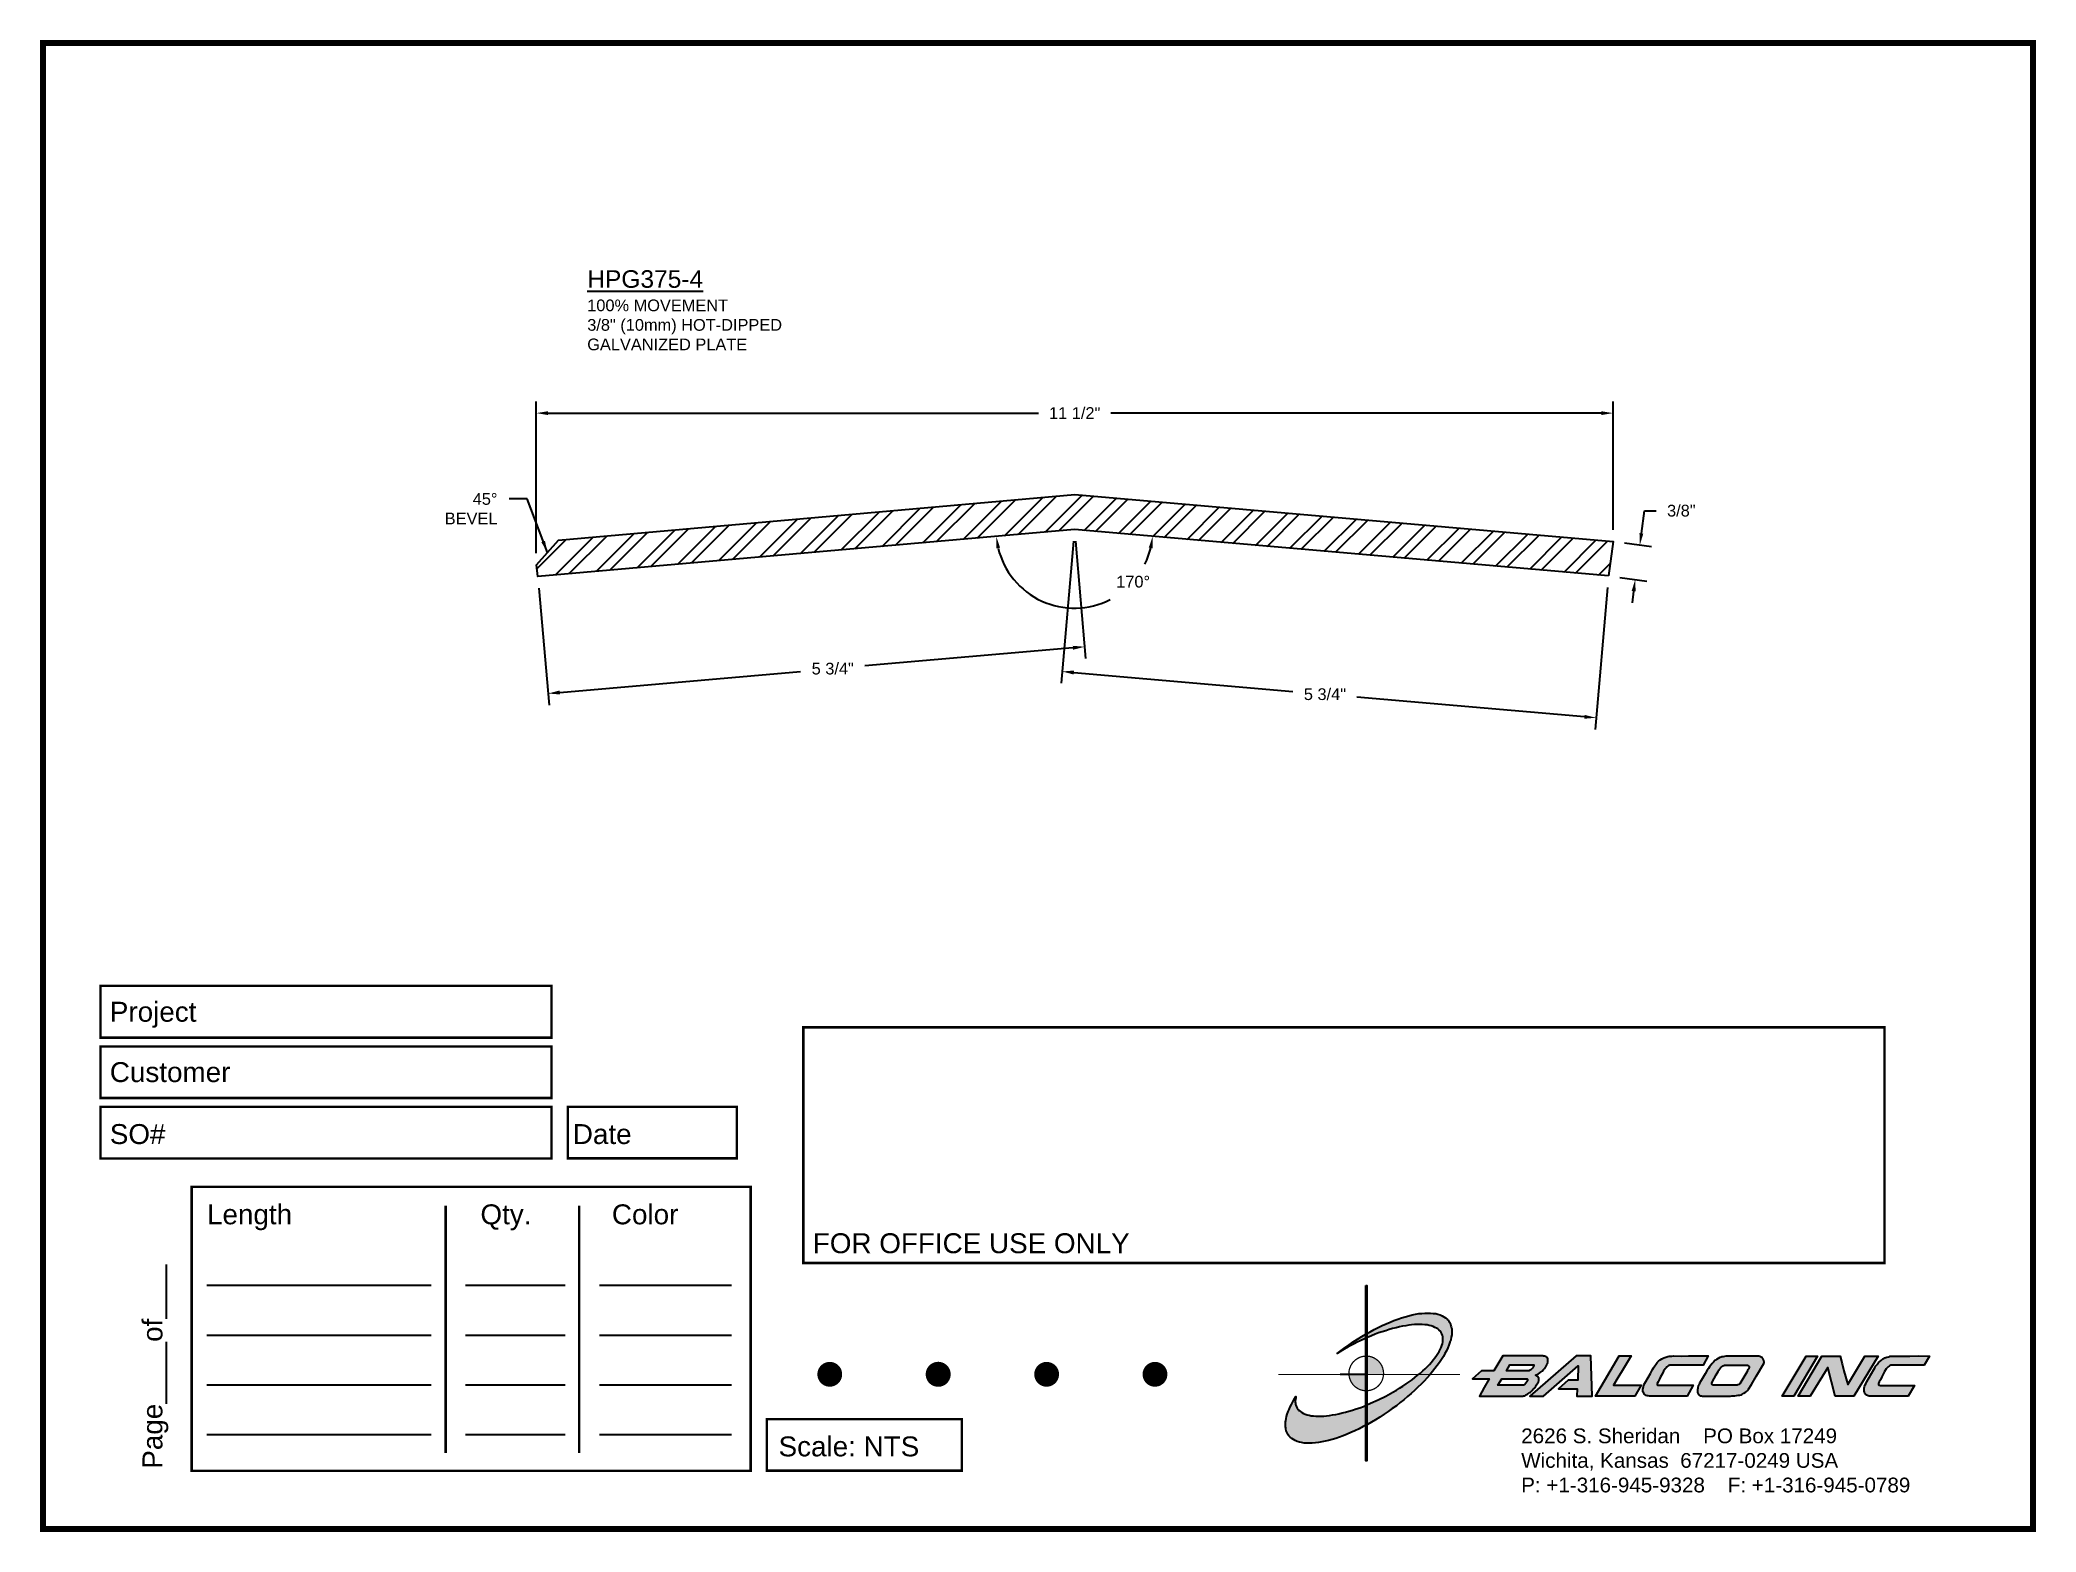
# Paper-space layout 'Breakout' of a CAD drawing. Extents: x 0 to 10, y 0 to 7.5.
# The model-space entities are those that its viewports show. They can reach past a viewport. Long polylines and large blocks are cut down to what shows.
import ezdxf

# ---------------------------------------------------------------- set-up
doc = ezdxf.new("R2010")
doc.units = 0
doc.header["$MEASUREMENT"] = 0
doc.layers.get('0').update_dxf_attribs({"linetype": 'CONTINUOUS'})
doc.layers.get('DEFPOINTS').update_dxf_attribs({"linetype": 'CONTINUOUS'})
for name, color, linetype in [('BORDER', 7, 'CONTINUOUS'), ('DIMENSIONS', 3, 'CONTINUOUS'), ('METALS', 7, 'CONTINUOUS'), ('TEXT', 2, 'CONTINUOUS')]:
    doc.layers.add(name, color=color, linetype=linetype)
doc.styles.add('ARIAL', font='ARIAL.TTF')
doc.dimstyles.new('ARIAL', dxfattribs={"dimtxt": 0.125, "dimasz": 0.125, "dimexe": 0.125, "dimexo": 0.125, "dimgap": 0.125, "dimtad": 0, "dimtih": 1, "dimtoh": 1, "dimdec": 4, "dimzin": 0, "dimtxsty": 'ARIAL', "dimcen": 0.09, "dimazin": 3, "dimtfac": 1, "dimtdec": 4, "dimtofl": 0, "dimtmove": 0, "dimatfit": 3, "dimtolj": 1, "dimtzin": 0})

# ---------------------------------------------------------------- blocks, each defined once
blk = doc.blocks.new('CADLOGO')
h = blk.add_hatch(color=256)
h.paths.add_polyline_path([(0.918, 1.81), (0.909, 1.81), (0.909, 1.322), (0.918, 1.327)])
h.paths.add_polyline_path([(0.918, 1.285), (0.909, 1.281), (0.909, 1.1), (0.918, 1.1)])
h.paths.add_polyline_path([(0.918, 0.917), (0.909, 0.917), (0.909, 0.762), (0.909, 0.753), (0.91, 0.753), (0.918, 0.753)])
h.paths.add_polyline_path([(0.918, 1.091), (0.918, 1.1), (0.91, 1.1), (0.909, 1.1), (0.909, 0.917), (0.918, 0.917), (0.918, 0.919), (0.915, 0.919)])
h.paths.add_polyline_path([(0.918, 0.412), (0.909, 0.407), (0.909, 0.049), (0.918, 0.049)])
h.paths.add_polyline_path([(0.918, 0.753), (0.909, 0.753), (0.909, 0.606), (0.918, 0.609)])
h.paths.add_polyline_path([(0.918, 0.609), (0.909, 0.606), (0.909, 0.407), (0.918, 0.412)])
h.paths.add_polyline_path([(0.918, 1.327), (0.909, 1.322), (0.909, 1.281), (0.918, 1.285)])
h = blk.add_hatch(color=175)
h.paths.add_polyline_path([(0.574, 0.51), (0.543, 0.506), (0.514, 0.502), (0.487, 0.499), (0.459, 0.499), (0.432, 0.497), (0.406, 0.499), (0.382, 0.5), (0.36, 0.502), (0.338, 0.508), (0.318, 0.511), (0.298, 0.519), (0.282, 0.526), (0.265, 0.533), (0.252, 0.543), (0.24, 0.553), (0.234, 0.559), (0.229, 0.564), (0.22, 0.577), (0.212, 0.592), (0.205, 0.607), (0.203, 0.616), (0.201, 0.627), (0.199, 0.643), (0.201, 0.66), (0.201, 0.671), (0.205, 0.682), (0.207, 0.694), (0.19, 0.667), (0.176, 0.641), (0.161, 0.616), (0.148, 0.59), (0.137, 0.566), (0.128, 0.543), (0.119, 0.519), (0.113, 0.495), (0.108, 0.473), (0.104, 0.451), (0.103, 0.44), (0.103, 0.429), (0.101, 0.409), (0.103, 0.391), (0.104, 0.38), (0.106, 0.371), (0.11, 0.352), (0.115, 0.336), (0.124, 0.318), (0.13, 0.31), (0.135, 0.301), (0.143, 0.294), (0.15, 0.286), (0.165, 0.274), (0.181, 0.263), (0.199, 0.254), (0.22, 0.244), (0.242, 0.237), (0.263, 0.232), (0.289, 0.228), (0.315, 0.226), (0.342, 0.226), (0.371, 0.226), (0.402, 0.23), (0.434, 0.233), (0.467, 0.239), (0.499, 0.246), (0.534, 0.254), (0.571, 0.263), (0.606, 0.275), (0.644, 0.286), (0.682, 0.301), (0.721, 0.318), (0.759, 0.334), (0.799, 0.352), (0.841, 0.371), (0.882, 0.393), (0.909, 0.407), (0.909, 0.606), (0.884, 0.596), (0.847, 0.583), (0.81, 0.57), (0.774, 0.559), (0.739, 0.548), (0.704, 0.537), (0.671, 0.53), (0.638, 0.522), (0.606, 0.515)])
h.paths.add_polyline_path([(1.18, 0.738), (1.109, 0.698), (1.034, 0.661), (0.957, 0.627), (0.918, 0.609), (0.918, 0.412), (0.924, 0.414), (0.964, 0.438), (1.006, 0.462), (1.05, 0.489), (1.092, 0.517), (1.134, 0.544), (1.174, 0.574), (1.215, 0.603), (1.253, 0.634), (1.291, 0.663), (1.328, 0.694), (1.365, 0.725), (1.399, 0.757), (1.432, 0.788), (1.463, 0.819), (1.494, 0.85), (1.524, 0.883), (1.554, 0.917), (1.44, 0.917), (1.429, 0.908), (1.401, 0.886), (1.374, 0.864), (1.343, 0.842), (1.312, 0.822), (1.28, 0.8), (1.248, 0.778), (1.215, 0.758)])
h.paths.add_polyline_path([(1.769, 1.382), (1.767, 1.393), (1.763, 1.404), (1.758, 1.422), (1.749, 1.441), (1.743, 1.45), (1.738, 1.457), (1.73, 1.464), (1.725, 1.472), (1.709, 1.485), (1.692, 1.496), (1.674, 1.506), (1.654, 1.514), (1.632, 1.521), (1.61, 1.527), (1.584, 1.53), (1.559, 1.532), (1.531, 1.532), (1.502, 1.532), (1.471, 1.53), (1.44, 1.527), (1.407, 1.521), (1.374, 1.514), (1.339, 1.505), (1.304, 1.496), (1.268, 1.485), (1.229, 1.472), (1.191, 1.457), (1.152, 1.442), (1.114, 1.426), (1.074, 1.408), (1.034, 1.388), (0.991, 1.367), (0.951, 1.346), (0.918, 1.327), (0.918, 1.285), (0.926, 1.289), (0.964, 1.305), (1.001, 1.32), (1.037, 1.333), (1.074, 1.346), (1.109, 1.356), (1.143, 1.367), (1.178, 1.378), (1.213, 1.386), (1.246, 1.393), (1.277, 1.4), (1.31, 1.406), (1.339, 1.41), (1.368, 1.413), (1.398, 1.417), (1.425, 1.417), (1.452, 1.419), (1.476, 1.417), (1.502, 1.415), (1.524, 1.413), (1.546, 1.408), (1.566, 1.404), (1.584, 1.397), (1.602, 1.389), (1.617, 1.382), (1.632, 1.373), (1.644, 1.362), (1.65, 1.356), (1.655, 1.351), (1.665, 1.338), (1.672, 1.325), (1.677, 1.309), (1.681, 1.294), (1.683, 1.278), (1.683, 1.261), (1.683, 1.252), (1.681, 1.243), (1.677, 1.225), (1.672, 1.207), (1.665, 1.186), (1.655, 1.166), (1.644, 1.146), (1.632, 1.126), (1.619, 1.106), (1.602, 1.084), (1.586, 1.062), (1.568, 1.04), (1.548, 1.018), (1.527, 0.996), (1.504, 0.974), (1.48, 0.952), (1.456, 0.93), (1.44, 0.917), (1.554, 0.917), (1.579, 0.945), (1.602, 0.976), (1.626, 1.007), (1.648, 1.038), (1.668, 1.067), (1.687, 1.097), (1.703, 1.128), (1.719, 1.155), (1.732, 1.185), (1.743, 1.212), (1.752, 1.239), (1.758, 1.252), (1.762, 1.265), (1.767, 1.291), (1.771, 1.314), (1.771, 1.327), (1.773, 1.338), (1.771, 1.362), (1.771, 1.373)])
h.paths.add_polyline_path([(0.867, 1.296), (0.825, 1.271), (0.781, 1.243), (0.741, 1.214), (0.701, 1.186), (0.66, 1.157), (0.622, 1.128), (0.675, 1.161), (0.732, 1.194), (0.79, 1.225), (0.82, 1.239), (0.851, 1.254), (0.909, 1.281), (0.909, 1.322)])
h = blk.add_hatch(color=256)
h.paths.add_polyline_path([(1.074, 0.991), (1.07, 1.001), (1.065, 1.011), (1.059, 1.021), (1.053, 1.03), (1.046, 1.038), (1.039, 1.047), (1.031, 1.054), (1.022, 1.062), (1.014, 1.068), (1.004, 1.074), (0.995, 1.08), (0.985, 1.085), (0.975, 1.089), (0.964, 1.093), (0.954, 1.096), (0.943, 1.098), (0.932, 1.099), (0.921, 1.1), (0.918, 1.1), (0.918, 0.917), (0.94, 0.917), (1.086, 0.917), (1.087, 0.927), (1.086, 0.938), (1.085, 0.949), (1.083, 0.96), (1.081, 0.97), (1.078, 0.981)])
h.paths.add_polyline_path([(0.909, 0.917), (0.739, 0.917), (0.74, 0.91), (0.741, 0.899), (0.743, 0.888), (0.746, 0.878), (0.75, 0.867), (0.754, 0.857), (0.758, 0.847), (0.764, 0.837), (0.77, 0.828), (0.776, 0.819), (0.783, 0.811), (0.791, 0.803), (0.799, 0.795), (0.808, 0.788), (0.817, 0.782), (0.826, 0.776), (0.836, 0.771), (0.846, 0.766), (0.856, 0.762), (0.867, 0.759), (0.877, 0.757), (0.888, 0.755), (0.899, 0.753), (0.909, 0.753)])
h.paths.add_polyline_path([(0.918, 1.1), (0.91, 1.1), (0.909, 1.1), (0.909, 0.917), (0.918, 0.917)])
h = blk.add_hatch(color=256)
h.paths.add_polyline_path([(2.148, 0.874), (2.098, 0.784), (2.049, 0.7), (2.484, 0.7), (2.491, 0.702), (2.501, 0.703), (2.508, 0.705), (2.512, 0.707), (2.517, 0.711), (2.532, 0.72), (2.546, 0.729), (2.554, 0.735), (2.563, 0.74), (2.572, 0.747), (2.581, 0.757), (2.59, 0.768), (2.599, 0.777), (2.616, 0.799), (2.623, 0.811), (2.63, 0.822), (2.636, 0.833), (2.641, 0.844), (2.645, 0.855), (2.647, 0.864), (2.647, 0.879), (2.645, 0.883), (2.641, 0.886), (2.638, 0.892), (2.629, 0.899), (2.619, 0.905), (2.612, 0.91), (2.64, 0.921), (2.658, 0.936), (2.669, 0.943), (2.678, 0.95), (2.694, 0.967), (2.702, 0.976), (2.709, 0.985), (2.716, 0.994), (2.722, 1.005), (2.727, 1.014), (2.731, 1.025), (2.735, 1.038), (2.736, 1.049), (2.738, 1.062), (2.738, 1.073), (2.733, 1.082), (2.727, 1.088), (2.72, 1.093), (2.713, 1.097), (2.704, 1.099), (2.694, 1.1), (2.685, 1.102), (2.674, 1.102), (2.285, 1.102), (2.195, 0.952), (2.069, 0.952), (1.981, 0.874)])
h.paths.add_polyline_path([(2.274, 0.874), (2.53, 0.874), (2.534, 0.865), (2.532, 0.852), (2.524, 0.841), (2.515, 0.828), (2.505, 0.815), (2.493, 0.81), (2.49, 0.808), (2.235, 0.808)], flags=16)
h.paths.add_polyline_path([(2.321, 0.952), (2.356, 1.014), (2.587, 1.014), (2.592, 1.014), (2.597, 1.014), (2.597, 1.003), (2.59, 0.991), (2.583, 0.98), (2.569, 0.966), (2.555, 0.958), (2.546, 0.952), (2.535, 0.952)], flags=16)
h.paths.add_polyline_path([(3.04, 1.002), (3.036, 0.859), (2.941, 0.859), (2.844, 0.773), (3.031, 0.773), (3.027, 0.7), (3.181, 0.7), (3.168, 1.102), (3.02, 1.102), (2.557, 0.7), (2.694, 0.7)])
h.paths.add_polyline_path([(3.214, 0.7), (3.611, 0.7), (3.675, 0.808), (3.397, 0.808), (3.441, 0.881), (3.483, 0.952), (3.574, 1.102), (3.454, 1.102)])
h.paths.add_polyline_path([(3.788, 0.965), (3.766, 0.927), (3.743, 0.885), (3.721, 0.846), (3.71, 0.83), (3.702, 0.811), (3.697, 0.795), (3.693, 0.778), (3.691, 0.769), (3.691, 0.76), (3.691, 0.749), (3.693, 0.74), (3.7, 0.727), (3.708, 0.716), (3.711, 0.714), (3.724, 0.705), (3.733, 0.702), (3.744, 0.702), (3.757, 0.7), (3.774, 0.7), (4.134, 0.7), (4.196, 0.808), (3.854, 0.808), (3.841, 0.808), (3.833, 0.816), (3.836, 0.826), (3.843, 0.841), (3.856, 0.864), (3.869, 0.892), (3.883, 0.921), (3.898, 0.949), (3.914, 0.972), (3.924, 0.983), (3.931, 0.992), (3.943, 1.002), (3.954, 1.008), (3.969, 1.011), (4.297, 1.011), (4.346, 1.102), (4.238, 1.102), (4.15, 1.102), (4.075, 1.1), (3.997, 1.102), (3.982, 1.1), (3.968, 1.1), (3.955, 1.099), (3.942, 1.097), (3.92, 1.089), (3.9, 1.082), (3.889, 1.078), (3.88, 1.073), (3.863, 1.062), (3.849, 1.049), (3.834, 1.035), (3.821, 1.018), (3.81, 1.002), (3.799, 0.983)])
h.paths.add_polyline_path([(4.509, 1.097), (4.496, 1.095), (4.485, 1.093), (4.476, 1.089), (4.465, 1.086), (4.447, 1.077), (4.43, 1.066), (4.421, 1.06), (4.414, 1.055), (4.399, 1.04), (4.386, 1.025), (4.372, 1.011), (4.361, 0.994), (4.35, 0.976), (4.337, 0.96), (4.317, 0.923), (4.297, 0.888), (4.275, 0.855), (4.26, 0.828), (4.255, 0.813), (4.247, 0.799), (4.244, 0.784), (4.242, 0.777), (4.24, 0.769), (4.238, 0.753), (4.238, 0.735), (4.246, 0.722), (4.251, 0.714), (4.253, 0.713), (4.257, 0.711), (4.262, 0.705), (4.269, 0.703), (4.278, 0.702), (4.289, 0.7), (4.564, 0.7), (4.571, 0.7), (4.584, 0.702), (4.613, 0.703), (4.648, 0.707), (4.664, 0.709), (4.677, 0.713), (4.686, 0.716), (4.694, 0.722), (4.705, 0.727), (4.717, 0.735), (4.73, 0.744), (4.741, 0.755), (4.752, 0.769), (4.781, 0.815), (4.833, 0.903), (4.906, 1.025), (4.908, 1.035), (4.908, 1.046), (4.906, 1.051), (4.906, 1.057), (4.9, 1.069), (4.893, 1.08), (4.889, 1.082), (4.888, 1.086), (4.88, 1.089), (4.873, 1.093), (4.866, 1.097), (4.856, 1.1), (4.846, 1.1), (4.844, 1.1), (4.73, 1.1), (4.626, 1.1), (4.58, 1.1), (4.542, 1.099), (4.524, 1.099)])
h.paths.add_polyline_path([(4.527, 1.011), (4.54, 1.011), (4.745, 1.011), (4.752, 1.003), (4.758, 0.998), (4.758, 0.985), (4.756, 0.98), (4.754, 0.974), (4.749, 0.965), (4.743, 0.956), (4.734, 0.941), (4.663, 0.821), (4.648, 0.812), (4.639, 0.81), (4.633, 0.808), (4.622, 0.808), (4.61, 0.808), (4.416, 0.808), (4.398, 0.808), (4.39, 0.813), (4.387, 0.813), (4.385, 0.819), (4.378, 0.825), (4.385, 0.832), (4.408, 0.877), (4.428, 0.914), (4.447, 0.945), (4.454, 0.96), (4.461, 0.971), (4.474, 0.986), (4.487, 0.996), (4.496, 1.002), (4.508, 1.009), (4.516, 1.009)], flags=16)
h.paths.add_polyline_path([(5.089, 0.698), (5.206, 0.698), (5.445, 1.1), (5.33, 1.099)])
h.paths.add_polyline_path([(5.489, 1.099), (5.252, 0.698), (5.37, 0.698), (5.548, 0.987), (5.621, 0.698), (5.811, 0.698), (6.055, 1.099), (5.919, 1.1), (5.749, 0.817), (5.709, 0.954), (5.691, 1.024), (5.672, 1.099)])
h.paths.add_polyline_path([(6.086, 1.06), (6.069, 1.047), (6.056, 1.035), (6.044, 1.018), (6.031, 1.002), (6.02, 0.983), (6.009, 0.965), (5.987, 0.925), (5.965, 0.885), (5.941, 0.846), (5.932, 0.828), (5.923, 0.811), (5.917, 0.795), (5.914, 0.778), (5.912, 0.769), (5.912, 0.758), (5.914, 0.749), (5.916, 0.738), (5.921, 0.725), (5.928, 0.716), (5.936, 0.709), (5.945, 0.705), (5.954, 0.702), (5.965, 0.7), (5.98, 0.7), (5.994, 0.7), (6.355, 0.7), (6.419, 0.806), (6.073, 0.806), (6.056, 0.811), (6.056, 0.821), (6.056, 0.826), (6.064, 0.841), (6.077, 0.864), (6.089, 0.892), (6.104, 0.919), (6.119, 0.947), (6.135, 0.972), (6.144, 0.983), (6.153, 0.992), (6.163, 1), (6.166, 1.003), (6.172, 1.005), (6.178, 1.008), (6.19, 1.011), (6.517, 1.011), (6.569, 1.1), (6.459, 1.102), (6.373, 1.1), (6.296, 1.1), (6.217, 1.1), (6.203, 1.1), (6.19, 1.099), (6.175, 1.099), (6.164, 1.095), (6.141, 1.089), (6.12, 1.082), (6.111, 1.077), (6.102, 1.073)])
blk.add_hatch(color=256).paths.add_polyline_path([(0.918, 0.609), (0.909, 0.606), (0.909, 0.407), (0.918, 0.412)])
for q in [(0.65, 0.917), (0.909, 0.648)]:
    blk.add_line((0.909, 0.917), q)
at = {"color": 7}
for points in [[(0.909, 1.81), (0.918, 1.81), (0.918, 0.049), (0.909, 0.049), (0.909, 1.81)], [(2.738, 1.073), (2.733, 1.082), (2.727, 1.088), (2.72, 1.093), (2.713, 1.097), (2.704, 1.099), (2.694, 1.1), (2.685, 1.102), (2.674, 1.102), (2.285, 1.102), (2.195, 0.952), (2.069, 0.952), (1.981, 0.874), (2.148, 0.874), (2.098, 0.784), (2.049, 0.7), (2.484, 0.7), (2.491, 0.702), (2.501, 0.703), (2.508, 0.705), (2.512, 0.707), (2.517, 0.711), (2.532, 0.72), (2.546, 0.729), (2.554, 0.735), (2.563, 0.74), (2.572, 0.747), (2.581, 0.757), (2.59, 0.768), (2.599, 0.777), (2.616, 0.799), (2.623, 0.811), (2.63, 0.822), (2.636, 0.833), (2.641, 0.844), (2.645, 0.855), (2.647, 0.864), (2.647, 0.874), (2.647, 0.879), (2.645, 0.883), (2.641, 0.886), (2.638, 0.892), (2.629, 0.899), (2.619, 0.905), (2.612, 0.91), (2.64, 0.921), (2.658, 0.936), (2.669, 0.943), (2.678, 0.95), (2.694, 0.967), (2.702, 0.976), (2.709, 0.985), (2.716, 0.994), (2.722, 1.005), (2.727, 1.014), (2.731, 1.025), (2.735, 1.038), (2.736, 1.049), (2.738, 1.062), (2.738, 1.073), (2.738, 1.073)], [(2.587, 0.985), (2.583, 0.98), (2.572, 0.969), (2.565, 0.963), (2.555, 0.958), (2.546, 0.952), (2.535, 0.952), (2.321, 0.952), (2.356, 1.014), (2.587, 1.014), (2.592, 1.014), (2.594, 1.014), (2.596, 1.013), (2.597, 1.011), (2.597, 1.005), (2.596, 1), (2.59, 0.991), (2.587, 0.985), (2.587, 0.985)], [(3.027, 0.7), (3.181, 0.7), (3.168, 1.102), (3.02, 1.102), (2.557, 0.7), (2.694, 0.7), (3.04, 1.002), (3.036, 0.859), (3.038, 0.859), (2.941, 0.859), (2.844, 0.773), (3.031, 0.773), (3.027, 0.7), (3.027, 0.7)], [(3.214, 0.7), (3.454, 1.102), (3.574, 1.102), (3.483, 0.952), (3.441, 0.881), (3.397, 0.808), (3.675, 0.808), (3.611, 0.7), (3.214, 0.7), (3.214, 0.7)], [(3.969, 1.011), (3.96, 1.009), (3.955, 1.007), (3.949, 1.005), (3.946, 1.003), (3.94, 1), (3.931, 0.992), (3.924, 0.983), (3.914, 0.972), (3.898, 0.949), (3.883, 0.921), (3.869, 0.892), (3.856, 0.864), (3.843, 0.841), (3.836, 0.826), (3.834, 0.821), (3.834, 0.817), (3.836, 0.813), (3.839, 0.81), (3.847, 0.808), (3.854, 0.808), (4.196, 0.808), (4.134, 0.7), (3.774, 0.7), (3.757, 0.7), (3.744, 0.702), (3.733, 0.702), (3.724, 0.705), (3.715, 0.711), (3.711, 0.713), (3.708, 0.716), (3.7, 0.727), (3.693, 0.74), (3.691, 0.749), (3.691, 0.76), (3.691, 0.769), (3.693, 0.778), (3.697, 0.795), (3.702, 0.811), (3.71, 0.83), (3.721, 0.846), (3.743, 0.885), (3.766, 0.927), (3.788, 0.965), (3.799, 0.983), (3.81, 1.002), (3.821, 1.018), (3.834, 1.035), (3.849, 1.049), (3.863, 1.062), (3.88, 1.073), (3.889, 1.078), (3.9, 1.082), (3.92, 1.089), (3.942, 1.097), (3.955, 1.099), (3.968, 1.1), (3.982, 1.1), (3.997, 1.102), (4.075, 1.1), (4.15, 1.102), (4.238, 1.102), (4.346, 1.102), (4.297, 1.011), (3.969, 1.011), (3.969, 1.011)], [(4.846, 1.1), (4.844, 1.1), (4.73, 1.1), (4.626, 1.1), (4.58, 1.1), (4.542, 1.099), (4.524, 1.099), (4.509, 1.097), (4.496, 1.095), (4.485, 1.093), (4.476, 1.089), (4.465, 1.086), (4.447, 1.077), (4.43, 1.066), (4.421, 1.06), (4.414, 1.055), (4.399, 1.04), (4.386, 1.025), (4.372, 1.011), (4.361, 0.994), (4.35, 0.976), (4.337, 0.96), (4.317, 0.923), (4.297, 0.888), (4.275, 0.855), (4.26, 0.828), (4.255, 0.813), (4.247, 0.799), (4.244, 0.784), (4.242, 0.777), (4.24, 0.769), (4.238, 0.753), (4.238, 0.735), (4.246, 0.722), (4.251, 0.714), (4.253, 0.713), (4.257, 0.711), (4.262, 0.705), (4.269, 0.703), (4.278, 0.702), (4.289, 0.7), (4.564, 0.7), (4.571, 0.7), (4.584, 0.702), (4.613, 0.703), (4.648, 0.707), (4.664, 0.709), (4.677, 0.713), (4.686, 0.716), (4.694, 0.722), (4.705, 0.727), (4.717, 0.735), (4.73, 0.744), (4.741, 0.755), (4.752, 0.769), (4.781, 0.815), (4.833, 0.903), (4.906, 1.025), (4.908, 1.035), (4.908, 1.046), (4.906, 1.051), (4.906, 1.057), (4.9, 1.069), (4.897, 1.075), (4.893, 1.08), (4.889, 1.082), (4.888, 1.086), (4.88, 1.089), (4.873, 1.093), (4.866, 1.097), (4.856, 1.1), (4.846, 1.1), (4.846, 1.1)], [(4.734, 0.941), (4.663, 0.821), (4.653, 0.815), (4.646, 0.811), (4.639, 0.81), (4.633, 0.808), (4.622, 0.808), (4.61, 0.808), (4.416, 0.808), (4.403, 0.808), (4.396, 0.81), (4.39, 0.813), (4.388, 0.813), (4.386, 0.815), (4.385, 0.819), (4.383, 0.821), (4.383, 0.826), (4.383, 0.83), (4.385, 0.832), (4.408, 0.877), (4.428, 0.914), (4.447, 0.945), (4.454, 0.96), (4.461, 0.971), (4.471, 0.982), (4.478, 0.989), (4.487, 0.996), (4.496, 1.002), (4.505, 1.007), (4.511, 1.009), (4.516, 1.009), (4.527, 1.011), (4.54, 1.011), (4.743, 1.011), (4.749, 1.007), (4.752, 1.003), (4.756, 1), (4.758, 0.994), (4.758, 0.985), (4.756, 0.98), (4.754, 0.974), (4.749, 0.965), (4.743, 0.956), (4.734, 0.941), (4.734, 0.941)], [(5.089, 0.698), (5.33, 1.099), (5.445, 1.1), (5.206, 0.698), (5.091, 0.698), (5.089, 0.698), (5.089, 0.698)], [(5.811, 0.698), (5.621, 0.698), (5.548, 0.987), (5.37, 0.698), (5.252, 0.698), (5.489, 1.099), (5.672, 1.099), (5.691, 1.024), (5.709, 0.954), (5.749, 0.817), (5.919, 1.1), (6.055, 1.099), (5.811, 0.698), (5.811, 0.698)], [(6.19, 1.011), (6.181, 1.009), (6.175, 1.007), (6.172, 1.005), (6.166, 1.003), (6.163, 1), (6.153, 0.992), (6.144, 0.983), (6.135, 0.972), (6.119, 0.947), (6.104, 0.919), (6.089, 0.892), (6.077, 0.864), (6.064, 0.841), (6.056, 0.826), (6.056, 0.821), (6.056, 0.815), (6.058, 0.811), (6.062, 0.81), (6.067, 0.808), (6.077, 0.806), (6.419, 0.806), (6.355, 0.7), (5.994, 0.7), (5.98, 0.7), (5.965, 0.7), (5.954, 0.702), (5.945, 0.705), (5.936, 0.709), (5.932, 0.713), (5.928, 0.716), (5.921, 0.725), (5.916, 0.738), (5.914, 0.749), (5.912, 0.758), (5.912, 0.769), (5.914, 0.778), (5.917, 0.795), (5.923, 0.811), (5.932, 0.828), (5.941, 0.846), (5.965, 0.885), (5.987, 0.925), (6.009, 0.965), (6.02, 0.983), (6.031, 1.002), (6.044, 1.018), (6.056, 1.035), (6.069, 1.047), (6.086, 1.06), (6.102, 1.073), (6.111, 1.077), (6.12, 1.082), (6.141, 1.089), (6.164, 1.095), (6.175, 1.099), (6.19, 1.099), (6.203, 1.1), (6.217, 1.1), (6.296, 1.1), (6.373, 1.1), (6.459, 1.102), (6.569, 1.1), (6.517, 1.011), (6.19, 1.011), (6.19, 1.011)], [(2.484, 0.808), (2.235, 0.808), (2.274, 0.874), (2.524, 0.874), (2.53, 0.872), (2.532, 0.87), (2.533, 0.866), (2.533, 0.863), (2.532, 0.852), (2.524, 0.841), (2.515, 0.828), (2.506, 0.817), (2.501, 0.813), (2.493, 0.81), (2.49, 0.808), (2.486, 0.808), (2.484, 0.808), (2.484, 0.808)]]:
    blk.add_lwpolyline(points, dxfattribs=at)
at = {"color": 175}
blk.add_lwpolyline([(1.758, 1.422), (1.763, 1.404), (1.767, 1.393), (1.769, 1.382), (1.771, 1.373), (1.771, 1.362), (1.773, 1.338), (1.771, 1.327), (1.771, 1.314), (1.767, 1.291), (1.762, 1.265), (1.758, 1.252), (1.752, 1.239), (1.743, 1.212), (1.732, 1.185), (1.719, 1.155), (1.703, 1.128), (1.687, 1.097), (1.668, 1.067), (1.648, 1.038), (1.626, 1.007), (1.602, 0.976), (1.579, 0.945), (1.551, 0.914), (1.524, 0.883), (1.494, 0.85), (1.463, 0.819), (1.432, 0.788), (1.399, 0.757), (1.365, 0.725), (1.328, 0.694), (1.291, 0.663), (1.253, 0.634), (1.215, 0.603), (1.174, 0.574), (1.134, 0.544), (1.092, 0.517), (1.05, 0.489), (1.006, 0.462), (0.964, 0.438), (0.924, 0.414), (0.882, 0.393), (0.841, 0.371), (0.799, 0.352), (0.759, 0.334), (0.721, 0.318), (0.682, 0.301), (0.644, 0.286), (0.606, 0.275), (0.571, 0.263), (0.534, 0.254), (0.499, 0.246), (0.467, 0.239), (0.434, 0.233), (0.402, 0.23), (0.371, 0.226), (0.342, 0.226), (0.315, 0.226), (0.289, 0.228), (0.263, 0.232), (0.242, 0.237), (0.22, 0.244), (0.199, 0.254), (0.181, 0.263), (0.165, 0.274), (0.15, 0.286), (0.143, 0.294), (0.135, 0.301), (0.13, 0.31), (0.124, 0.318), (0.115, 0.336), (0.11, 0.352), (0.106, 0.371), (0.104, 0.38), (0.103, 0.391), (0.101, 0.409), (0.103, 0.429), (0.103, 0.44), (0.104, 0.451), (0.108, 0.473), (0.113, 0.495), (0.119, 0.519), (0.128, 0.543), (0.137, 0.566), (0.148, 0.59), (0.161, 0.616), (0.176, 0.641), (0.19, 0.667), (0.207, 0.694), (0.205, 0.682), (0.201, 0.671), (0.201, 0.66), (0.199, 0.649), (0.199, 0.638), (0.201, 0.627), (0.203, 0.616), (0.205, 0.607), (0.212, 0.592), (0.22, 0.577), (0.229, 0.564), (0.234, 0.559), (0.24, 0.553), (0.252, 0.543), (0.265, 0.533), (0.282, 0.526), (0.298, 0.519), (0.318, 0.511), (0.338, 0.508), (0.36, 0.502), (0.382, 0.5), (0.406, 0.499), (0.432, 0.497), (0.459, 0.499), (0.487, 0.499), (0.514, 0.502), (0.543, 0.506), (0.574, 0.51), (0.606, 0.515), (0.638, 0.522), (0.671, 0.53), (0.704, 0.537), (0.739, 0.548), (0.774, 0.559), (0.81, 0.57), (0.847, 0.583), (0.884, 0.596), (0.92, 0.61), (0.957, 0.627), (1.034, 0.661), (1.109, 0.698), (1.18, 0.738), (1.215, 0.758), (1.248, 0.778), (1.28, 0.8), (1.312, 0.822), (1.343, 0.842), (1.374, 0.864), (1.401, 0.886), (1.429, 0.908), (1.456, 0.93), (1.48, 0.952), (1.504, 0.974), (1.527, 0.996), (1.548, 1.018), (1.568, 1.04), (1.586, 1.062), (1.602, 1.084), (1.619, 1.106), (1.632, 1.126), (1.644, 1.146), (1.655, 1.166), (1.665, 1.186), (1.672, 1.207), (1.677, 1.225), (1.681, 1.243), (1.683, 1.252), (1.683, 1.261), (1.683, 1.278), (1.681, 1.294), (1.677, 1.309), (1.672, 1.325), (1.665, 1.338), (1.655, 1.351), (1.65, 1.356), (1.644, 1.362), (1.632, 1.373), (1.617, 1.382), (1.602, 1.389), (1.584, 1.397), (1.566, 1.404), (1.546, 1.408), (1.524, 1.413), (1.502, 1.415), (1.476, 1.417), (1.452, 1.419), (1.425, 1.417), (1.398, 1.417), (1.368, 1.413), (1.339, 1.41), (1.31, 1.406), (1.277, 1.4), (1.246, 1.393), (1.213, 1.386), (1.178, 1.378), (1.143, 1.367), (1.109, 1.356), (1.074, 1.346), (1.037, 1.333), (1.001, 1.32), (0.964, 1.305), (0.926, 1.289), (0.851, 1.254), (0.82, 1.239), (0.79, 1.225), (0.732, 1.194), (0.675, 1.161), (0.622, 1.128), (0.66, 1.157), (0.701, 1.186), (0.741, 1.214), (0.781, 1.243), (0.825, 1.271), (0.867, 1.296), (0.909, 1.322), (0.951, 1.346), (0.991, 1.367), (1.034, 1.388), (1.074, 1.408), (1.114, 1.426), (1.152, 1.442), (1.191, 1.457), (1.229, 1.472), (1.268, 1.485), (1.304, 1.496), (1.339, 1.505), (1.374, 1.514), (1.407, 1.521), (1.44, 1.527), (1.471, 1.53), (1.502, 1.532), (1.531, 1.532), (1.559, 1.532), (1.584, 1.53), (1.61, 1.527), (1.632, 1.521), (1.654, 1.514), (1.674, 1.506), (1.692, 1.496), (1.709, 1.485), (1.725, 1.472), (1.73, 1.464), (1.738, 1.457), (1.743, 1.45), (1.749, 1.441), (1.758, 1.422), (1.758, 1.422)], dxfattribs=at)
at = {"color": 7, "const_width": 0.0128}
blk.add_lwpolyline([(1.087, 0.927), (1.086, 0.938), (1.085, 0.949), (1.083, 0.96), (1.081, 0.97), (1.078, 0.981), (1.074, 0.991), (1.07, 1.001), (1.065, 1.011), (1.059, 1.021), (1.053, 1.03), (1.046, 1.038), (1.039, 1.047), (1.031, 1.054), (1.022, 1.062), (1.014, 1.068), (1.004, 1.074), (0.995, 1.08), (0.985, 1.085), (0.975, 1.089), (0.964, 1.093), (0.954, 1.096), (0.943, 1.098), (0.932, 1.099), (0.921, 1.1), (0.91, 1.1), (0.899, 1.1), (0.888, 1.099), (0.877, 1.097), (0.867, 1.094), (0.856, 1.091), (0.846, 1.087), (0.836, 1.082), (0.826, 1.077), (0.817, 1.071), (0.808, 1.065), (0.799, 1.058), (0.791, 1.05), (0.783, 1.043), (0.776, 1.034), (0.77, 1.025), (0.764, 1.016), (0.758, 1.006), (0.754, 0.996), (0.75, 0.986), (0.746, 0.976), (0.743, 0.965), (0.741, 0.954), (0.74, 0.943), (0.739, 0.932), (0.739, 0.921), (0.74, 0.91), (0.741, 0.899), (0.743, 0.888), (0.746, 0.878), (0.75, 0.867), (0.754, 0.857), (0.758, 0.847), (0.764, 0.837), (0.77, 0.828), (0.776, 0.819), (0.783, 0.811), (0.791, 0.803), (0.799, 0.795), (0.808, 0.788), (0.817, 0.782), (0.826, 0.776), (0.836, 0.771), (0.846, 0.766), (0.856, 0.762), (0.867, 0.759), (0.877, 0.757), (0.888, 0.755), (0.899, 0.753), (0.91, 0.753), (0.921, 0.753), (0.932, 0.754), (0.943, 0.756), (0.954, 0.758), (0.964, 0.761), (0.975, 0.764), (0.985, 0.769), (0.995, 0.773), (1.004, 0.779), (1.014, 0.785), (1.022, 0.792), (1.031, 0.799), (1.039, 0.807), (1.046, 0.815), (1.053, 0.824), (1.059, 0.833), (1.065, 0.842), (1.07, 0.852), (1.074, 0.862), (1.078, 0.872), (1.081, 0.883), (1.083, 0.894), (1.085, 0.905), (1.086, 0.916), (1.087, 0.927)], dxfattribs=at)
at = {"color": 7}
blk.add_lwpolyline([(1.853, 0.917, 0.0091, 0.0091, 0), (0.029, 0.917, 0.00366, 0.00366, 0), (0.029, 0.917, 0.00366, 0.00366, 0)], format="xyseb", dxfattribs=at)
blk = doc.blocks.new('ACADLOGO')
blk.add_blockref('CADLOGO', (-0.011, 7.152))
blk = doc.blocks.new('EJCNOSINGDETAILSHEET')
at = {"layer": 'BORDER', "color": 253}
for p, q in [((0.823, 1.224), (1.95, 1.224)), ((2.122, 1.224), (2.622, 1.224)), ((2.794, 1.224), (3.457, 1.224)), ((0.823, 0.974), (1.95, 0.974)), ((2.122, 0.974), (2.622, 0.974)), ((2.794, 0.974), (3.457, 0.974)), ((0.823, 0.724), (1.95, 0.724)), ((2.122, 0.724), (2.622, 0.724)), ((2.794, 0.724), (3.457, 0.724)), ((0.823, 0.474), (1.95, 0.474)), ((2.122, 0.474), (2.622, 0.474)), ((2.794, 0.474), (3.457, 0.474))]:
    blk.add_line(p, q, dxfattribs=at)
at = {"layer": 'BORDER'}
for points, const_width in [([(0, 7.461), (9.993, 7.461), (9.993, 0), (0, 0)], 0.03), ([(0.289, 2.727), (2.554, 2.727), (2.554, 2.467), (0.289, 2.467)], 0.0125), ([(9.247, 1.336), (3.818, 1.336), (3.818, 2.519), (9.247, 2.519)], 0.0125), ([(0.289, 2.423), (2.554, 2.423), (2.554, 2.164), (0.289, 2.164)], 0.0125), ([(0.289, 2.12), (2.554, 2.12), (2.554, 1.86), (0.289, 1.86)], 0.0125), ([(2.636, 1.861), (2.636, 2.12), (3.484, 2.12), (3.484, 1.861)], 0.0125), ([(3.554, 0.292), (0.747, 0.292), (0.747, 1.718), (3.554, 1.718)], 0.0125), ([(3.635, 0.552), (4.614, 0.552), (4.614, 0.293), (3.635, 0.293)], 0.0125)]:
    blk.add_lwpolyline(points, close=True, dxfattribs=dict(at, const_width=const_width))
at = {"layer": 'BORDER', "const_width": 0.0125}
for points in [[(2.022, 1.623), (2.022, 0.382)], [(2.693, 1.623), (2.693, 0.382)]]:
    blk.add_lwpolyline(points, dxfattribs=at)
at = {"layer": 'BORDER', "color": 175, "const_width": 0.0625}
for points in [[(3.92, 0.777, 1), (3.982, 0.777, 1)], [(4.464, 0.777, 1), (4.527, 0.777, 1)], [(5.009, 0.777, 1), (5.071, 0.777, 1)], [(5.553, 0.777, 1), (5.615, 0.777, 1)]]:
    blk.add_lwpolyline(points, format="xyb", close=True, dxfattribs=at)
at = {"layer": 'BORDER', "xscale": 0.5, "yscale": 0.5, "zscale": 0.5}
blk.add_blockref('ACADLOGO', (6.194, -3.258), dxfattribs=at)
at = {"layer": 'BORDER', "style": 'ARIAL'}
for s, p in [('Project', (0.336, 2.547)), ('Customer', (0.336, 2.244)), ('SO#', (0.336, 1.933)), ('Date', (2.661, 1.933)), ('Length', (0.824, 1.53)), ('Qty.', (2.197, 1.53)), ('Color', (2.857, 1.53)), ('FOR OFFICE USE ONLY', (3.866, 1.385)), ('Scale: NTS', (3.694, 0.365))]:
    blk.add_text(s, height=0.1, dxfattribs=at).set_placement(p)
blk.add_text('Page%%u        %%uof%%u       ', height=0.1, rotation=90, dxfattribs=at).set_placement((0.6, 0.303))
at = {"layer": 'BORDER', "insert": (7.423, 0.505), "char_height": 0.074, "width": 2.3438, "attachment_point": 1, "style": 'ARIAL'}
blk.add_mtext('2626 S. Sheridan    PO Box 17249\\PWichita, Kansas  67217-0249 USA \\PP: +1-316-945-9328    F: +1-316-945-0789', dxfattribs=at)
blk = doc.blocks.new('*D19')
at = {"layer": 'DEFPOINTS', "color": 0}
for p in [(39.71, 7.178), (39.66, 6.81), (39.947, 6.772)]:
    blk.add_point(p, dxfattribs=at)
at = {"layer": 'DIMENSIONS', "color": 0}
for p, q in [((40.012, 7.264), (40.045, 7.506)), ((40.045, 7.506), (40.17, 7.506)), ((39.833, 7.162), (40.12, 7.123)), ((39.784, 6.793), (40.071, 6.755)), ((39.93, 6.648), (39.914, 6.524))]:
    blk.add_line(p, q, dxfattribs=at)
for points in [[(39.992, 7.267), (40.033, 7.261), (39.996, 7.14)], [(39.909, 6.65), (39.951, 6.645), (39.947, 6.772)]]:
    blk.add_solid(points, dxfattribs=at)
at = {"layer": 'DIMENSIONS', "color": 0, "insert": (40.439, 7.506), "char_height": 0.125, "attachment_point": 5, "style": 'ARIAL'}
blk.add_mtext('\\A1;3/8"', dxfattribs=at)
blk = doc.blocks.new('*D20')
at = {"layer": 'DEFPOINTS', "color": 0}
for p in [(33.959, 7.304), (39.66, 6.81), (39.529, 5.296)]:
    blk.add_point(p, dxfattribs=at)
at = {"layer": 'DIMENSIONS', "color": 0}
for p, q in [((33.949, 7.18), (33.817, 5.666)), ((39.65, 6.685), (39.518, 5.171)), ((33.953, 5.779), (36.291, 5.576)), ((39.405, 5.306), (36.976, 5.517))]:
    blk.add_line(p, q, dxfattribs=at)
for points in [[(33.955, 5.8), (33.951, 5.758), (33.828, 5.79)], [(39.406, 5.327), (39.403, 5.286), (39.529, 5.296)]]:
    blk.add_solid(points, dxfattribs=at)
at = {"layer": 'DIMENSIONS', "color": 0, "insert": (36.634, 5.547), "char_height": 0.125, "attachment_point": 5, "style": 'ARIAL'}
blk.add_mtext('\\A1;5 3/4"', dxfattribs=at)
blk = doc.blocks.new('*D21')
at = {"layer": 'DEFPOINTS', "color": 0}
for p in [(33.959, 7.304), (28.231, 6.805), (28.34, 5.555)]:
    blk.add_point(p, dxfattribs=at)
at = {"layer": 'DIMENSIONS', "color": 0}
for p, q in [((33.97, 7.18), (34.079, 5.929)), ((28.242, 6.681), (28.351, 5.431)), ((33.944, 6.043), (31.721, 5.85)), ((28.465, 5.566), (31.036, 5.79))]:
    blk.add_line(p, q, dxfattribs=at)
for points in [[(33.942, 6.064), (33.946, 6.022), (34.068, 6.054)], [(28.463, 5.587), (28.466, 5.545), (28.34, 5.555)]]:
    blk.add_solid(points, dxfattribs=at)
at = {"layer": 'DIMENSIONS', "color": 0, "insert": (31.379, 5.82), "char_height": 0.125, "attachment_point": 5, "style": 'ARIAL'}
blk.add_mtext('\\A1;5 3/4"', dxfattribs=at)
blk = doc.blocks.new('*D22')
at = {"layer": 'DEFPOINTS', "color": 0}
for p in [(39.71, 8.548), (39.71, 7.178), (28.214, 6.929)]:
    blk.add_point(p, dxfattribs=at)
at = {"layer": 'DIMENSIONS', "color": 0}
for p, q in [((28.214, 7.054), (28.214, 8.673)), ((28.339, 8.548), (33.577, 8.548)), ((39.585, 8.548), (34.347, 8.548)), ((39.71, 7.303), (39.71, 8.673))]:
    blk.add_line(p, q, dxfattribs=at)
for points in [[(28.339, 8.568), (28.339, 8.527), (28.214, 8.548)], [(39.585, 8.568), (39.585, 8.527), (39.71, 8.548)]]:
    blk.add_solid(points, dxfattribs=at)
at = {"layer": 'DIMENSIONS', "color": 0, "insert": (33.962, 8.548), "char_height": 0.125, "attachment_point": 5, "style": 'ARIAL'}
blk.add_mtext('\\A1;11 1/2"', dxfattribs=at)
blk = doc.blocks.new('*D28')
at = {"layer": 'DEFPOINTS', "color": 0}
for p in [(33.959, 7.304), (33.959, 7.304), (28.231, 6.805), (39.66, 6.81), (33.562, 6.567)]:
    blk.add_point(p, dxfattribs=at)
at = {"layer": 'DIMENSIONS', "color": 0}
for start, end in [(193.5336, 297.186), (333.9799, 346.4854)]:
    blk.add_arc((33.959, 7.304), 0.838, start, end, dxfattribs=at)
for points in [[(33.125, 7.105), (33.166, 7.111), (33.125, 7.232)], [(34.753, 7.112), (34.794, 7.105), (34.794, 7.232)]]:
    blk.add_solid(points, dxfattribs=at)
at = {"layer": 'DIMENSIONS', "color": 0, "insert": (34.586, 6.748), "char_height": 0.125, "attachment_point": 5, "style": 'ARIAL'}
blk.add_mtext('\\A1;170°', dxfattribs=at)

msp = doc.modelspace()

# ---------------------------------------------------------------- hatches: boundary and pattern name
at = {"layer": 'METALS'}
h = msp.add_hatch(dxfattribs=at)
h.set_pattern_fill('ANSI32', color=256, scale=0.75, style=0)
h.set_pattern_definition([(45, (4.09677, 0), (-0.1988738, 0.1988738), []), (45, (4.22935, 0), (-0.1988738, 0.1988738), [])])
h.paths.add_polyline_path([(39.66035, 6.80975), (39.70954, 7.17819), (33.96186, 7.67883), (28.44903, 7.19288), (28.21417, 6.92867), (28.2312, 6.80546), (33.95948, 7.30415)])

# ---------------------------------------------------------------- linework, layer by layer
msp.add_lwpolyline([(39.66035, 6.80975), (33.95948, 7.30415), (28.2312, 6.80546), (28.21417, 6.92867), (28.44903, 7.19288), (33.96186, 7.67883), (39.70954, 7.17819)], close=True, dxfattribs=at)

# ---------------------------------------------------------------- texts
at = {"layer": 'TEXT', "insert": (28.75769, 10.07316), "char_height": 0.1875, "width": 4.581, "attachment_point": 1, "style": 'ARIAL'}
msp.add_mtext('{\\LHPG375-4\\P\\H0.6667x;\\l100% MOVEMENT\\P3/8" (10mm) HOT-DIPPED\\PGALVANIZED PLATE}', dxfattribs=at)
at = {"layer": 'TEXT', "insert": (27.79901, 7.69423), "char_height": 0.125, "attachment_point": 3, "style": 'ARIAL'}
msp.add_mtext('45°\\PBEVEL', dxfattribs=at)

# ---------------------------------------------------------------- dimensions: what is measured, and where the dimension line sits
at = {"layer": 'DIMENSIONS'}
dim = msp.add_linear_dim(base=(39.70954, 8.5475), p1=(28.21417, 6.92867), p2=(39.70954, 7.17819), dimstyle='ARIAL', dxfattribs=at)
dim.commit()
dim.dimension.update_dxf_attribs({"geometry": '*D22', "text_midpoint": (33.96186, 8.5475)})
for base, p1, p2, angle, picture, middle in [((39.9466, 6.77154), (39.70954, 7.17819), (39.66035, 6.80975), 262.395653, '*D19', (40.43922, 7.50564)), ((28.34004, 5.55533), (33.95948, 7.30415), (28.2312, 6.80546), 184.975464, '*D21', (31.37895, 5.81989)), ((39.52904, 5.29565), (33.95948, 7.30415), (39.66035, 6.80975), 355.043538, '*D20', (36.63365, 5.54674))]:
    dim = msp.add_linear_dim(base=base, p1=p1, p2=p2, angle=angle, dimstyle='ARIAL', dxfattribs=at)
    dim.commit()
    dim.dimension.update_dxf_attribs({"geometry": picture, "text_midpoint": middle, "dimtype": 161})
dim = msp.add_angular_dim_2l(base=(33.56191, 6.56687), line1=((39.66035, 6.80975), (33.95948, 7.30415)), line2=((33.95948, 7.30415), (28.2312, 6.80546)), dimstyle='ARIAL', override={"dimdec": 0}, dxfattribs=at)
dim.commit()
dim.dimension.update_dxf_attribs({"geometry": '*D28', "text_midpoint": (34.58573, 6.74787), "dimtype": 162})

# ---------------------------------------------------------------- leaders
at = {"layer": 'TEXT', "annotation_type": 0, "has_hookline": 1, "hookline_direction": 1, "text_width": 0.544}
msp.add_leader([(28.3316, 7.06078), (28.1148, 7.63173), (27.92401, 7.63173)], dimstyle='ARIAL', override={"dimgap": 0.125, "dimtad": 0}, dxfattribs=at)

psp = doc.layouts.new('Breakout')

# ---------------------------------------------------------------- block references
psp.add_blockref('EJCNOSINGDETAILSHEET', (0, 0))

# ---------------------------------------------------------------- viewports
at = {"layer": '0'}
psp.add_viewport(center=(4.997, 3.73), size=(9.993, 7.46055), view_center_point=(33.57107, 4.56702), view_height=15.8633784, dxfattribs=at)

doc.saveas('drawing.dxf')
